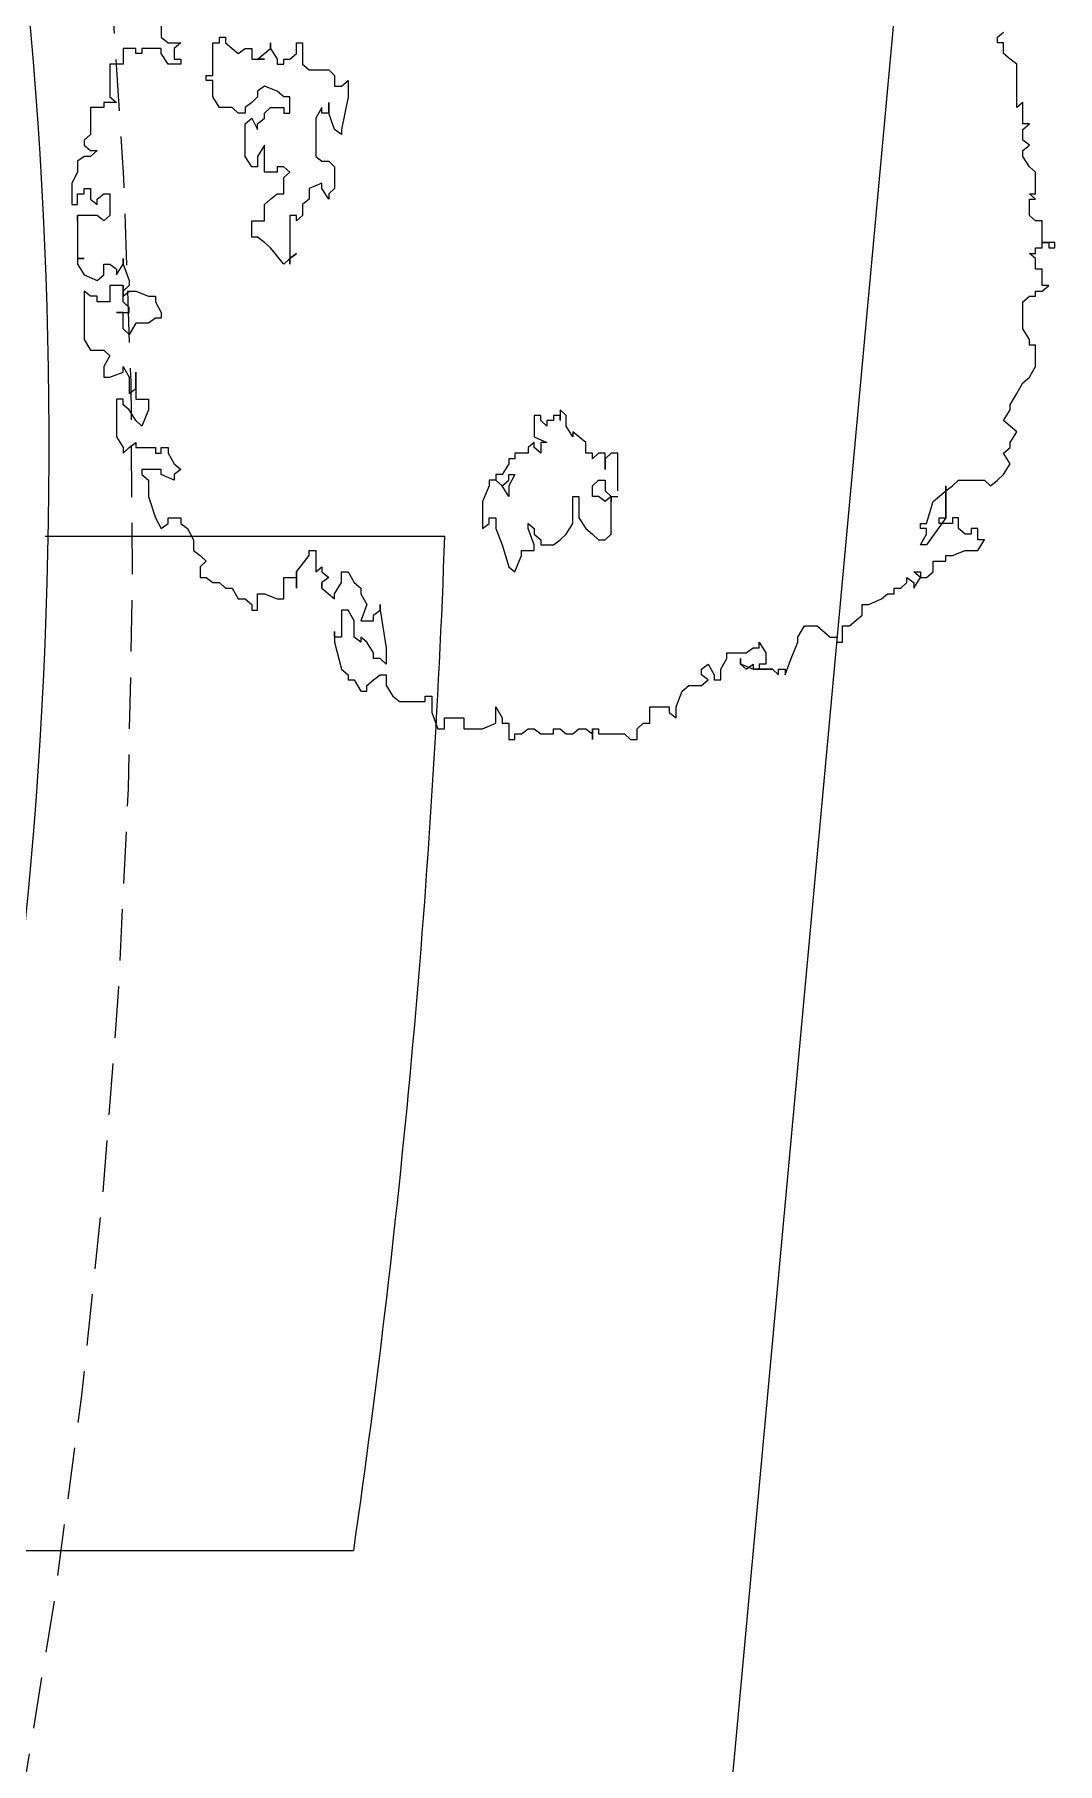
# Model space of a CAD drawing. Extents: x -30 to 1202, y 231 to 898.
# Drawn here: x 173.23 to 178.27, y 401.62 to 410.15 of the extents above; entities that cross this region are included whole.
import ezdxf

# ---------------------------------------------------------------- set-up
doc = ezdxf.new("R2010")
doc.units = 0
doc.header["$LTSCALE"] = 0.04
doc.linetypes.add('DASHED2', pattern=[9.525, 6.35, -3.175])
doc.layers.get('0').update_dxf_attribs({"linetype": 'CONTINUOUS'})
for name, color, linetype in [('0.1', 1, 'CONTINUOUS'), ('0.2', 2, 'CONTINUOUS'), ('0.5', 5, 'CONTINUOUS'), ('CONTORXXNP----00', 255, 'CONTINUOUS'), ('PISO', 1, 'CONTINUOUS'), ('PISOS', 1, 'CONTINUOUS'), ('PROYECCIÓN', 2, 'DASHED2')]:
    doc.layers.add(name, color=color, linetype=linetype)
doc.styles.get("Standard").update_dxf_attribs({"font": 'romans.shx'})

# ---------------------------------------------------------------- blocks, each defined once
blk = doc.blocks.new('ARB3')
at = {"color": 0}
for p, q in [((0.0136, 0.4913), (0.0078, 0.4913)), ((0.0078, 0.4913), (0.0078, 0.4852)), ((0.0078, 0.4852), (0.0078, 0.4782)), ((0.0078, 0.4782), (0.0078, 0.4852)), ((0.0078, 0.4852), (0.0136, 0.4852)), ((0.0078, 0.4852), (0.0136, 0.4852)), ((0.0136, 0.4852), (0.0136, 0.4913)), ((0.0581, 0.4782), (0.0523, 0.4852)), ((0.0523, 0.4852), (0.0523, 0.4782)), ((-0.1085, 0.4583), (-0.1143, 0.4652)), ((-0.1143, 0.4652), (-0.1143, 0.4583)), ((-0.0924, 0.4652), (-0.0975, 0.4583)), ((-0.0866, 0.4583), (-0.0924, 0.4652)), ((-0.0698, 0.4652), (-0.0807, 0.4583)), ((-0.0646, 0.4713), (-0.0698, 0.4652)), ((-0.042, 0.4713), (-0.0646, 0.4713)), ((-0.0368, 0.4713), (-0.042, 0.4652)), ((-0.042, 0.4652), (-0.042, 0.4713)), ((-0.0368, 0.4652), (-0.0368, 0.4713)), ((-0.02, 0.4652), (-0.0368, 0.4652)), ((-0.0142, 0.4713), (-0.02, 0.4652)), ((0.0078, 0.4782), (-0.0142, 0.4782)), ((-0.0142, 0.4782), (-0.0142, 0.4713)), ((0.0136, 0.4782), (0.0078, 0.4782)), ((0.0136, 0.4713), (0.0136, 0.4782)), ((0.0194, 0.4713), (0.0136, 0.4713)), ((0.0245, 0.4713), (0.0194, 0.4652)), ((0.0194, 0.4652), (0.0194, 0.4713)), ((0.0355, 0.4713), (0.0245, 0.4713)), ((0.0523, 0.4782), (0.0355, 0.4782)), ((0.0355, 0.4782), (0.0355, 0.4713)), ((0.0581, 0.4713), (0.0581, 0.4782)), ((0.0633, 0.4713), (0.0581, 0.4713)), ((0.0633, 0.4652), (0.0633, 0.4713)), ((0.0691, 0.4583), (0.0633, 0.4652)), ((0.1079, 0.4652), (0.0969, 0.4583)), ((0.1137, 0.4652), (0.1079, 0.4652)), ((0.1356, 0.4713), (0.1137, 0.4713)), ((0.1137, 0.4713), (0.1137, 0.4652)), ((0.1466, 0.4652), (0.1356, 0.4713)), ((0.1524, 0.4583), (0.1466, 0.4652)), ((-0.1809, 0.4452), (-0.1867, 0.4383)), ((-0.1757, 0.4521), (-0.1809, 0.4452)), ((-0.1311, 0.4521), (-0.1757, 0.4521)), ((-0.1143, 0.4583), (-0.1363, 0.4583)), ((-0.1363, 0.4583), (-0.1311, 0.4521)), ((-0.0975, 0.4583), (-0.1085, 0.4583)), ((-0.0807, 0.4583), (-0.0866, 0.4583)), ((0.0969, 0.4583), (0.0691, 0.4583)), ((0.1634, 0.4521), (0.1524, 0.4583)), ((0.175, 0.4452), (0.1634, 0.4521)), ((0.1802, 0.4452), (0.175, 0.4452)), ((0.1912, 0.4383), (0.1802, 0.4452)), ((0.2028, 0.4521), (0.1912, 0.4383)), ((0.2138, 0.4452), (0.2028, 0.4521)), ((0.219, 0.4452), (0.2138, 0.4452)), ((0.2248, 0.4383), (0.219, 0.4452)), ((0.2358, 0.4452), (0.2248, 0.4383)), ((0.2467, 0.4383), (0.2358, 0.4452)), ((-0.2035, 0.4321), (-0.2086, 0.4383)), ((-0.1976, 0.4321), (-0.2035, 0.4321)), ((-0.1867, 0.4383), (-0.1976, 0.4383)), ((-0.1976, 0.4383), (-0.1976, 0.4321)), ((0.2525, 0.4321), (0.2467, 0.4383)), ((0.2584, 0.4252), (0.2525, 0.4321)), ((0.2525, 0.419), (0.2584, 0.4252)), ((0.2525, 0.3921), (0.2525, 0.419)), ((0.3139, 0.4121), (0.3023, 0.4121)), ((0.3023, 0.4121), (0.3023, 0.4052)), ((0.3249, 0.4121), (0.3139, 0.419)), ((0.3139, 0.419), (0.3139, 0.4121)), ((0.3249, 0.399), (0.3249, 0.4121)), ((0.2584, 0.386), (0.2525, 0.3921)), ((0.3023, 0.3921), (0.2913, 0.3921)), ((0.2913, 0.3921), (0.2913, 0.386)), ((0.3023, 0.4052), (0.3081, 0.4052)), ((0.3081, 0.399), (0.3023, 0.3921)), ((0.3081, 0.4052), (0.3081, 0.399)), ((0.3301, 0.386), (0.3249, 0.399)), ((0.2635, 0.3791), (0.2584, 0.386)), ((0.2913, 0.3791), (0.2584, 0.3791)), ((0.2584, 0.3791), (0.2913, 0.3791)), ((0.2745, 0.366), (0.2635, 0.3791)), ((0.2913, 0.386), (0.2971, 0.386)), ((0.2913, 0.3721), (0.2913, 0.3791)), ((0.2913, 0.3791), (0.3191, 0.3591)), ((0.2971, 0.386), (0.2971, 0.3721)), ((0.3301, 0.3791), (0.3301, 0.386)), ((0.3359, 0.3791), (0.3301, 0.3791)), ((0.3359, 0.366), (0.3359, 0.3791)), ((0.2971, 0.3591), (0.2745, 0.366)), ((0.2971, 0.3721), (0.2913, 0.3721)), ((0.2971, 0.3529), (0.2971, 0.3591)), ((0.3081, 0.3591), (0.3023, 0.3591)), ((0.3023, 0.3591), (0.3023, 0.3529)), ((0.3191, 0.3529), (0.3081, 0.3591)), ((0.3191, 0.3591), (0.3191, 0.3529)), ((0.3468, 0.366), (0.3359, 0.366)), ((0.3527, 0.3591), (0.3468, 0.366)), ((0.3527, 0.3529), (0.3527, 0.3591)), ((0.3023, 0.3529), (0.2971, 0.3529)), ((0.3527, 0.3529), (0.3468, 0.346)), ((0.3468, 0.346), (0.3468, 0.3529)), ((0.3468, 0.3529), (0.3527, 0.3529)), ((0.3636, 0.346), (0.3527, 0.3529)), ((0.3527, 0.3391), (0.3578, 0.346)), ((0.3578, 0.3391), (0.3527, 0.3391)), ((0.3578, 0.346), (0.3636, 0.346)), ((0.3636, 0.3329), (0.3578, 0.3391)), ((0.3636, 0.326), (0.3636, 0.3329)), ((0.3695, 0.326), (0.3636, 0.326)), ((0.3695, 0.3191), (0.3695, 0.326)), ((0.3746, 0.3129), (0.3695, 0.3191)), ((0.3804, 0.2998), (0.3746, 0.3129)), ((0.3804, 0.2929), (0.3804, 0.2998)), ((0.3914, 0.2929), (0.3804, 0.2929)), ((0.4024, 0.2799), (0.3914, 0.2929)), ((0.4024, 0.2729), (0.4024, 0.2799)), ((0.4192, 0.2729), (0.4024, 0.2729)), ((0.4192, 0.2668), (0.4192, 0.2729)), ((0.4024, 0.2468), (0.414, 0.2599)), ((0.414, 0.2599), (0.414, 0.2668)), ((0.414, 0.2668), (0.4192, 0.2668)), ((0.4024, 0.2337), (0.4024, 0.2468)), ((0.414, 0.2268), (0.4024, 0.2337)), ((0.4192, 0.2268), (0.414, 0.2268)), ((0.436, 0.2199), (0.4192, 0.2268)), ((0.4528, 0.2137), (0.436, 0.2199)), ((0.447, 0.2068), (0.447, 0.2137)), ((0.447, 0.2137), (0.4528, 0.2137)), ((0.447, 0.2007), (0.4528, 0.2068)), ((0.4528, 0.2068), (0.447, 0.2068)), ((0.447, 0.1807), (0.447, 0.2007)), ((0.4192, 0.1868), (0.4302, 0.1937)), ((0.425, 0.1868), (0.4192, 0.1868)), ((0.425, 0.1807), (0.425, 0.1868)), ((0.4302, 0.1737), (0.425, 0.1807)), ((0.4302, 0.1937), (0.4418, 0.1937)), ((0.4418, 0.1937), (0.4418, 0.1868)), ((0.4418, 0.1868), (0.447, 0.1868)), ((0.447, 0.1807), (0.4418, 0.1676)), ((0.447, 0.1737), (0.4418, 0.1807)), ((0.4418, 0.1807), (0.447, 0.1807)), ((0.447, 0.1868), (0.447, 0.1807)), ((0.4302, 0.1537), (0.4302, 0.1737)), ((0.4418, 0.1676), (0.436, 0.1676)), ((0.436, 0.1676), (0.4418, 0.1676)), ((0.4418, 0.1676), (0.447, 0.1737)), ((0.436, 0.1537), (0.4302, 0.1537)), ((0.447, 0.1476), (0.436, 0.1537)), ((0.4579, 0.1476), (0.447, 0.1476)), ((0.4579, 0.1407), (0.4579, 0.1476)), ((0.4418, 0.1345), (0.4528, 0.1407)), ((0.447, 0.1276), (0.4418, 0.1345)), ((0.4528, 0.1276), (0.447, 0.1276)), ((0.4528, 0.1407), (0.4579, 0.1407)), ((0.4579, 0.1345), (0.4528, 0.1276)), ((0.4638, 0.1276), (0.4579, 0.1345)), ((0.4638, 0.1145), (0.4638, 0.1276)), ((0.4696, 0.1076), (0.4638, 0.1145)), ((0.4857, 0.1015), (0.4696, 0.1076)), ((0.4973, 0.1015), (0.4857, 0.1015)), ((0.4857, 0.0745), (0.4857, 0.0945)), ((0.4857, 0.0945), (0.4915, 0.0945)), ((0.4915, 0.0945), (0.4973, 0.1015)), ((0.5025, 0.0745), (0.4857, 0.0745)), ((0.5025, 0.0676), (0.5025, 0.0745)), ((0.5083, 0.0615), (0.5025, 0.0676)), ((0.5193, 0.0615), (0.5083, 0.0615)), ((0.5135, 0.0484), (0.5193, 0.0546)), ((0.5193, 0.0546), (0.5193, 0.0615)), ((0.2635, 0.0415), (0.2248, 0.0415)), ((0.2248, 0.0415), (0.2248, 0.0346)), ((0.2693, 0.0346), (0.2693, 0.0415)), ((0.5135, 0.0215), (0.5135, 0.0484)), ((0.2248, 0.0346), (0.2306, 0.0284)), ((0.2416, 0.0284), (0.2248, 0.0284)), ((0.2248, 0.0284), (0.2248, 0.0215)), ((0.2248, 0.0215), (0.2306, 0.0153)), ((0.2306, 0.0284), (0.2416, 0.0284)), ((0.2525, 0.0215), (0.2525, 0.0284)), ((0.2525, 0.0284), (0.2635, 0.0284)), ((0.2584, 0.0153), (0.2525, 0.0215)), ((0.2635, 0.0284), (0.2693, 0.0346)), ((0.3081, 0.0346), (0.2693, 0.0346)), ((0.2693, 0.0346), (0.2745, 0.0284)), ((0.2693, 0.0346), (0.2745, 0.0346)), ((0.2745, 0.0346), (0.2693, 0.0346)), ((0.2745, 0.0284), (0.2693, 0.0215)), ((0.2693, 0.0215), (0.2693, 0.0153)), ((0.3139, 0.0284), (0.3081, 0.0346)), ((0.3081, 0.0153), (0.3139, 0.0215)), ((0.3139, 0.0215), (0.3139, 0.0284)), ((0.5083, 0.0153), (0.5083, 0.0215)), ((0.5083, 0.0215), (0.5135, 0.0215)), ((0.2138, 0.0084), (0.2028, -0.0047)), ((0.2248, 0.0084), (0.2138, 0.0084)), ((0.2306, 0.0153), (0.2248, 0.0153)), ((0.2248, 0.0153), (0.2248, 0.0084)), ((0.2693, 0.0153), (0.2584, 0.0153)), ((0.2693, -0.0047), (0.2693, 0.0015)), ((0.2693, 0.0015), (0.2913, 0.0015)), ((0.2913, 0.0015), (0.3023, 0.0084)), ((0.3023, 0.0084), (0.3081, 0.0153)), ((0.5083, 0.0084), (0.5135, 0.0153)), ((0.5193, 0.0153), (0.5083, 0.0153)), ((0.5083, 0.0015), (0.5083, 0.0084)), ((0.5135, -0.0047), (0.5083, 0.0015)), ((0.5135, 0.0153), (0.5193, 0.0153)), ((0.186, -0.0116), (0.1802, -0.0177)), ((0.1802, -0.0177), (0.1912, -0.0177)), ((0.197, -0.0116), (0.186, -0.0116)), ((0.1912, -0.0177), (0.186, -0.0177)), ((0.186, -0.0177), (0.186, -0.0247)), ((0.208, -0.0047), (0.197, -0.0116)), ((0.2028, -0.0047), (0.208, -0.0047)), ((0.2971, -0.0047), (0.2693, -0.0047)), ((0.3081, -0.0116), (0.2971, -0.0047)), ((0.3139, -0.0177), (0.3081, -0.0116)), ((0.3191, -0.0247), (0.3139, -0.0177)), ((0.5083, -0.0177), (0.5135, -0.0116)), ((0.5083, -0.0247), (0.5083, -0.0177)), ((0.5135, -0.0116), (0.5135, -0.0047)), ((0.186, -0.0247), (0.1912, -0.0247)), ((0.1912, -0.0247), (0.1912, -0.0316)), ((0.1912, -0.0316), (0.197, -0.0316)), ((0.197, -0.0316), (0.1912, -0.0377)), ((0.208, -0.0446), (0.2138, -0.0316)), ((0.2138, -0.0316), (0.2138, -0.0377)), ((0.3191, -0.0377), (0.3191, -0.0247)), ((0.5135, -0.0247), (0.5083, -0.0247)), ((0.5135, -0.0377), (0.5135, -0.0247)), ((0.1912, -0.0377), (0.186, -0.0377)), ((0.186, -0.0377), (0.186, -0.0446)), ((0.186, -0.0446), (0.208, -0.0446)), ((0.2138, -0.0377), (0.2248, -0.0377)), ((0.219, -0.0446), (0.2138, -0.0446)), ((0.2138, -0.0446), (0.219, -0.0508)), ((0.2248, -0.0377), (0.219, -0.0446)), ((0.219, -0.0508), (0.2248, -0.0508)), ((0.2248, -0.0508), (0.2248, -0.0646)), ((0.2971, -0.0508), (0.3023, -0.0446)), ((0.3023, -0.0508), (0.2971, -0.0508)), ((0.3191, -0.0446), (0.3023, -0.0508)), ((0.3023, -0.0446), (0.3081, -0.0446)), ((0.3081, -0.0446), (0.3139, -0.0377)), ((0.3139, -0.0377), (0.3191, -0.0377)), ((0.3249, -0.0446), (0.3191, -0.0446)), ((0.3249, -0.0577), (0.3249, -0.0446)), ((0.5083, -0.0446), (0.5135, -0.0377)), ((0.5083, -0.0508), (0.5083, -0.0446)), ((0.5135, -0.0577), (0.5083, -0.0508)), ((0.2248, -0.0646), (0.2306, -0.0646)), ((0.2306, -0.0646), (0.2306, -0.0708)), ((0.2306, -0.0708), (0.2358, -0.0708)), ((0.2358, -0.0708), (0.2467, -0.0777)), ((0.2467, -0.0708), (0.2467, -0.0646)), ((0.2467, -0.0646), (0.2584, -0.0708)), ((0.2525, -0.0708), (0.2467, -0.0708)), ((0.2584, -0.0777), (0.2525, -0.0708)), ((0.2584, -0.0708), (0.2693, -0.0708)), ((0.2693, -0.0708), (0.2584, -0.0777)), ((0.3191, -0.0777), (0.3417, -0.0708)), ((0.3301, -0.0577), (0.3249, -0.0577)), ((0.3468, -0.0646), (0.3301, -0.0577)), ((0.3417, -0.0708), (0.3468, -0.0646)), ((0.5025, -0.0777), (0.5025, -0.0708)), ((0.5025, -0.0708), (0.5193, -0.0708)), ((0.5135, -0.0646), (0.5135, -0.0577)), ((0.5193, -0.0646), (0.5135, -0.0646)), ((0.5193, -0.0708), (0.5193, -0.0646)), ((0.2467, -0.0777), (0.2467, -0.0839)), ((0.2467, -0.0839), (0.2525, -0.0839)), ((0.2525, -0.0839), (0.2584, -0.0777)), ((0.2584, -0.0777), (0.2525, -0.0839)), ((0.2525, -0.0839), (0.2525, -0.0908)), ((0.2913, -0.0908), (0.2913, -0.0839)), ((0.2913, -0.0839), (0.3023, -0.0839)), ((0.3023, -0.0839), (0.3191, -0.0777)), ((0.4857, -0.0839), (0.4973, -0.0777)), ((0.5025, -0.0839), (0.4857, -0.0839)), ((0.4973, -0.0777), (0.5025, -0.0777)), ((0.5083, -0.0977), (0.5025, -0.0839)), ((0.2525, -0.0908), (0.2584, -0.0908)), ((0.2584, -0.0908), (0.2745, -0.0977)), ((0.2745, -0.0977), (0.3023, -0.0977)), ((0.2971, -0.0908), (0.2913, -0.0908)), ((0.3023, -0.0977), (0.2971, -0.0908)), ((0.5083, -0.1169), (0.5083, -0.0977)), ((0.4973, -0.1369), (0.4973, -0.1169)), ((0.4973, -0.1169), (0.5083, -0.1169)), ((0.5083, -0.1369), (0.4973, -0.1369)), ((0.5083, -0.1438), (0.5083, -0.1369)), ((0.4747, -0.1569), (0.4747, -0.15)), ((0.4747, -0.15), (0.4915, -0.15)), ((0.4805, -0.1569), (0.4747, -0.1569)), ((0.4805, -0.1831), (0.4805, -0.1569)), ((0.4915, -0.15), (0.5083, -0.1438)), ((0.4638, -0.1969), (0.4747, -0.19)), ((0.4747, -0.19), (0.4805, -0.1831)), ((0.3862, -0.2031), (0.3804, -0.2031)), ((0.3804, -0.2031), (0.3862, -0.2031)), ((0.3862, -0.2031), (0.425, -0.1969)), ((0.3914, -0.21), (0.3862, -0.2031)), ((0.3972, -0.21), (0.3914, -0.21)), ((0.3972, -0.223), (0.3972, -0.21)), ((0.4302, -0.21), (0.4192, -0.2169)), ((0.425, -0.1969), (0.4418, -0.1969)), ((0.436, -0.21), (0.4302, -0.21)), ((0.4418, -0.1969), (0.436, -0.2031)), ((0.436, -0.2031), (0.436, -0.21)), ((0.4528, -0.2031), (0.4528, -0.1969)), ((0.4528, -0.1969), (0.4638, -0.1969)), ((0.4579, -0.21), (0.4528, -0.2031)), ((0.4638, -0.2169), (0.4579, -0.21)), ((0.3468, -0.2361), (0.3578, -0.23)), ((0.3578, -0.23), (0.3636, -0.223)), ((0.3636, -0.223), (0.3695, -0.223)), ((0.3695, -0.223), (0.3804, -0.2169)), ((0.3804, -0.2169), (0.3972, -0.223)), ((0.3972, -0.23), (0.3862, -0.2361)), ((0.414, -0.23), (0.3972, -0.23)), ((0.4192, -0.2169), (0.414, -0.223)), ((0.414, -0.223), (0.4192, -0.223)), ((0.4192, -0.223), (0.414, -0.23)), ((0.4579, -0.23), (0.4696, -0.223)), ((0.4579, -0.2361), (0.4579, -0.23)), ((0.4696, -0.2169), (0.4638, -0.2169)), ((0.4696, -0.223), (0.4696, -0.2169)), ((-0.1531, -0.243), (-0.1589, -0.2361)), ((-0.1589, -0.2361), (-0.1421, -0.2361)), ((-0.1531, -0.25), (-0.1531, -0.243)), ((-0.1421, -0.2361), (-0.1085, -0.243)), ((-0.1085, -0.243), (-0.1033, -0.243)), ((-0.1033, -0.243), (-0.1085, -0.25)), ((0.3468, -0.243), (0.3468, -0.2361)), ((0.3578, -0.243), (0.3468, -0.243)), ((0.3695, -0.25), (0.3578, -0.243)), ((0.3862, -0.2361), (0.3862, -0.243)), ((0.3862, -0.243), (0.414, -0.243)), ((0.414, -0.243), (0.414, -0.25)), ((0.4192, -0.25), (0.447, -0.243)), ((0.447, -0.243), (0.4528, -0.2361)), ((0.4528, -0.2361), (0.4579, -0.2361)), ((-0.1699, -0.2561), (-0.1641, -0.25)), ((-0.1699, -0.2761), (-0.1699, -0.2561)), ((-0.1641, -0.25), (-0.1531, -0.25)), ((-0.1253, -0.2561), (-0.1363, -0.2561)), ((-0.1363, -0.2561), (-0.1253, -0.2561)), ((-0.1253, -0.263), (-0.1311, -0.263)), ((-0.1311, -0.263), (-0.1201, -0.2692)), ((-0.1085, -0.25), (-0.1253, -0.2561)), ((-0.1253, -0.2561), (-0.1253, -0.263)), ((-0.0807, -0.2692), (-0.0756, -0.263)), ((-0.0756, -0.2561), (-0.0698, -0.25)), ((-0.0756, -0.263), (-0.0756, -0.2561)), ((-0.0698, -0.25), (-0.0478, -0.25)), ((-0.0478, -0.263), (-0.053, -0.263)), ((-0.053, -0.263), (-0.0478, -0.2761)), ((-0.0478, -0.25), (-0.042, -0.2561)), ((-0.0368, -0.2561), (-0.0478, -0.263)), ((-0.042, -0.2561), (-0.0368, -0.2561)), ((0.3468, -0.2692), (0.3417, -0.263)), ((0.3417, -0.263), (0.3468, -0.263)), ((0.3468, -0.263), (0.3527, -0.2561)), ((0.3527, -0.2561), (0.3578, -0.263)), ((0.3578, -0.263), (0.3636, -0.263)), ((0.3636, -0.263), (0.3578, -0.263)), ((0.3578, -0.263), (0.3636, -0.263)), ((0.3636, -0.263), (0.3746, -0.25)), ((0.3746, -0.25), (0.3695, -0.25)), ((0.414, -0.25), (0.4082, -0.25)), ((0.4082, -0.25), (0.4192, -0.25)), ((-0.1976, -0.2892), (-0.1976, -0.283)), ((-0.1976, -0.283), (-0.1757, -0.283)), ((-0.1757, -0.283), (-0.1699, -0.2761)), ((-0.1201, -0.2692), (-0.0807, -0.2692)), ((-0.0478, -0.2761), (-0.0368, -0.2761)), ((-0.0368, -0.2761), (-0.031, -0.283)), ((-0.031, -0.283), (-0.02, -0.283)), ((-0.02, -0.283), (-0.0142, -0.2892)), ((0.3249, -0.2761), (0.3249, -0.2692)), ((0.3249, -0.2692), (0.3468, -0.2692)), ((0.3301, -0.2761), (0.3249, -0.2761)), ((0.3468, -0.2892), (0.3301, -0.2761)), ((-0.1867, -0.2892), (-0.1976, -0.2892)), ((-0.1809, -0.2961), (-0.1867, -0.2892)), ((-0.1809, -0.3022), (-0.1809, -0.2961)), ((-0.1757, -0.3022), (-0.1809, -0.3022)), ((-0.1757, -0.3092), (-0.1757, -0.3022)), ((-0.1421, -0.3022), (-0.1479, -0.3092)), ((-0.1253, -0.2961), (-0.1421, -0.2961)), ((-0.1421, -0.2961), (-0.1421, -0.3022)), ((-0.1311, -0.3161), (-0.1311, -0.3022)), ((-0.1311, -0.3022), (-0.1253, -0.3022)), ((-0.1253, -0.3022), (-0.1253, -0.2961)), ((-0.0646, -0.2961), (-0.0698, -0.3022)), ((-0.0698, -0.3022), (-0.0698, -0.3092)), ((-0.0588, -0.3022), (-0.0646, -0.2961)), ((-0.042, -0.3022), (-0.0588, -0.3022)), ((-0.042, -0.3092), (-0.042, -0.3022)), ((-0.0142, -0.2892), (-0.02, -0.2892)), ((-0.02, -0.2892), (-0.02, -0.2961)), ((-0.02, -0.2961), (0.0304, -0.2961)), ((0.0304, -0.3022), (0.0136, -0.3161)), ((0.0245, -0.2961), (0.0194, -0.2892)), ((0.0194, -0.2892), (0.0245, -0.2961)), ((0.0304, -0.2961), (0.0245, -0.2961)), ((0.0245, -0.2961), (0.0304, -0.3022)), ((0.3636, -0.2892), (0.3468, -0.2892)), ((0.3527, -0.3022), (0.3527, -0.2892)), ((0.3527, -0.2892), (0.3636, -0.2892)), ((0.3746, -0.3022), (0.3527, -0.3022)), ((0.3746, -0.3092), (0.3746, -0.3022)), ((-0.1918, -0.3161), (-0.1976, -0.3161)), ((-0.1976, -0.3161), (-0.1918, -0.3161)), ((-0.1918, -0.3161), (-0.1809, -0.3092)), ((-0.1809, -0.3292), (-0.1918, -0.3161)), ((-0.1809, -0.3092), (-0.1757, -0.3092)), ((-0.1479, -0.3092), (-0.1531, -0.3222)), ((-0.1253, -0.3222), (-0.1311, -0.3161)), ((-0.0698, -0.3092), (-0.0646, -0.3092)), ((-0.0646, -0.3092), (-0.0646, -0.3222)), ((-0.0368, -0.3161), (-0.042, -0.3092)), ((-0.031, -0.3222), (-0.0368, -0.3161)), ((0.0136, -0.3161), (0.0078, -0.3222)), ((0.3695, -0.3222), (0.3746, -0.3092)), ((-0.1918, -0.3422), (-0.1918, -0.3353)), ((-0.1918, -0.3353), (-0.1809, -0.3353)), ((-0.1809, -0.3353), (-0.1809, -0.3222)), ((-0.1809, -0.3222), (-0.1809, -0.3292)), ((-0.1809, -0.3292), (-0.1809, -0.3222)), ((-0.1809, -0.3222), (-0.1809, -0.3292)), ((-0.1531, -0.3222), (-0.1479, -0.3292)), ((-0.1479, -0.3292), (-0.1421, -0.3292)), ((-0.1421, -0.3292), (-0.1363, -0.3353)), ((-0.1363, -0.3353), (-0.1311, -0.3422)), ((-0.1201, -0.3222), (-0.1253, -0.3222)), ((-0.1143, -0.3292), (-0.1201, -0.3222)), ((-0.1201, -0.3353), (-0.1085, -0.3292)), ((-0.1143, -0.3422), (-0.1201, -0.3353)), ((-0.1085, -0.3292), (-0.1143, -0.3292)), ((-0.0646, -0.3222), (-0.0924, -0.3222)), ((-0.0924, -0.3222), (-0.0807, -0.3292)), ((-0.0807, -0.3292), (-0.0698, -0.3292)), ((-0.0698, -0.3353), (-0.0807, -0.3422)), ((-0.0698, -0.3292), (-0.0698, -0.3353)), ((-0.0142, -0.3222), (-0.031, -0.3222)), ((-0.0142, -0.3353), (-0.0142, -0.3222)), ((0.0026, -0.3353), (-0.0142, -0.3353)), ((0.0078, -0.3222), (0.0026, -0.3292)), ((0.0026, -0.3292), (0.0026, -0.3353)), ((0.3695, -0.3292), (0.3695, -0.3222)), ((0.3862, -0.3292), (0.3695, -0.3292)), ((0.3746, -0.3422), (0.3804, -0.3353)), ((0.3804, -0.3353), (0.3862, -0.3353)), ((0.3862, -0.3353), (0.3862, -0.3292)), ((-0.1976, -0.3622), (-0.1867, -0.3492)), ((-0.1867, -0.3492), (-0.1918, -0.3422)), ((-0.1311, -0.3422), (-0.1253, -0.3422)), ((-0.1253, -0.3492), (-0.1311, -0.3553)), ((-0.1311, -0.3553), (-0.1311, -0.3684)), ((-0.1253, -0.3422), (-0.1253, -0.3492)), ((-0.0807, -0.3422), (-0.1143, -0.3422)), ((0.3636, -0.3553), (0.3746, -0.3492)), ((0.3636, -0.3622), (0.3636, -0.3553)), ((0.3746, -0.3492), (0.3746, -0.3422)), ((-0.2035, -0.3684), (-0.2035, -0.3622)), ((-0.2035, -0.3622), (-0.1976, -0.3622)), ((-0.1976, -0.3684), (-0.2035, -0.3684)), ((-0.1976, -0.3753), (-0.1976, -0.3684)), ((-0.1311, -0.3684), (-0.1421, -0.3753)), ((0.3578, -0.3684), (0.3636, -0.3622)), ((0.3578, -0.3753), (0.3578, -0.3684)), ((-0.1641, -0.3753), (-0.1976, -0.3753)), ((-0.1641, -0.3822), (-0.1641, -0.3753)), ((-0.1589, -0.3822), (-0.1641, -0.3822)), ((-0.1421, -0.3753), (-0.1589, -0.3753)), ((-0.1589, -0.3753), (-0.1589, -0.3822)), ((0.3249, -0.3953), (0.3301, -0.3884)), ((0.3301, -0.3884), (0.3359, -0.3822)), ((0.3359, -0.3822), (0.3417, -0.3884)), ((0.3417, -0.3884), (0.3527, -0.3884)), ((0.3527, -0.3822), (0.3578, -0.3753)), ((0.3527, -0.3884), (0.3527, -0.3822)), ((-0.1976, -0.4214), (-0.1976, -0.4084)), ((-0.1976, -0.4084), (-0.1918, -0.4153)), ((-0.1809, -0.4153), (-0.1809, -0.4084)), ((-0.1809, -0.4084), (-0.1757, -0.4084)), ((-0.1757, -0.4084), (-0.1757, -0.4214)), ((0.2358, -0.4153), (0.2416, -0.4084)), ((0.2416, -0.4084), (0.2467, -0.4153)), ((0.2913, -0.4214), (0.2913, -0.4084)), ((0.2913, -0.4084), (0.2971, -0.4084)), ((0.2971, -0.4084), (0.3023, -0.4014)), ((0.3023, -0.4014), (0.3139, -0.3953)), ((0.3139, -0.3953), (0.3249, -0.3953)), ((-0.2035, -0.4284), (-0.1976, -0.4214)), ((-0.1918, -0.4153), (-0.1809, -0.4153)), ((-0.1757, -0.4214), (-0.1867, -0.4284)), ((0.219, -0.4284), (0.219, -0.4214)), ((0.219, -0.4214), (0.2248, -0.4214)), ((0.2248, -0.4214), (0.2358, -0.4153)), ((0.2467, -0.4153), (0.2525, -0.4153)), ((0.2525, -0.4153), (0.2467, -0.4284)), ((0.2971, -0.4214), (0.2913, -0.4214)), ((0.3023, -0.4284), (0.2971, -0.4214)), ((-0.2312, -0.4284), (-0.2035, -0.4284)), ((-0.1867, -0.4284), (-0.1918, -0.4284)), ((-0.1918, -0.4284), (-0.1918, -0.4484)), ((0.0581, -0.4545), (0.0633, -0.4414)), ((0.0633, -0.4414), (0.0633, -0.4345)), ((0.0633, -0.4345), (0.0691, -0.4345)), ((0.0691, -0.4345), (0.0801, -0.4284)), ((0.0801, -0.4284), (0.0859, -0.4284)), ((0.0859, -0.4284), (0.0859, -0.4345)), ((0.0859, -0.4345), (0.0911, -0.4414)), ((0.0911, -0.4414), (0.0911, -0.4545)), ((0.1692, -0.4545), (0.1692, -0.4414)), ((0.1692, -0.4414), (0.1802, -0.4414)), ((0.1802, -0.4414), (0.197, -0.4484)), ((0.2248, -0.4284), (0.219, -0.4284)), ((0.219, -0.4545), (0.219, -0.4345)), ((0.219, -0.4345), (0.2248, -0.4345)), ((0.2248, -0.4345), (0.2248, -0.4284)), ((0.2467, -0.4284), (0.2416, -0.4284)), ((0.2416, -0.4284), (0.2416, -0.4484)), ((0.2467, -0.4484), (0.2525, -0.4414)), ((0.2525, -0.4414), (0.2693, -0.4414)), ((0.2693, -0.4414), (0.2913, -0.4345)), ((0.2913, -0.4345), (0.3023, -0.4284)), ((-0.1918, -0.4484), (-0.1867, -0.4484)), ((-0.1867, -0.4545), (-0.1918, -0.4545)), ((-0.1918, -0.4545), (-0.1918, -0.4676)), ((-0.1867, -0.4484), (-0.1867, -0.4545)), ((0.0304, -0.4676), (0.0472, -0.4614)), ((0.0472, -0.4614), (0.0523, -0.4614)), ((0.0523, -0.4614), (0.0581, -0.4676)), ((0.0581, -0.4614), (0.0581, -0.4545)), ((0.0633, -0.4676), (0.0581, -0.4614)), ((0.0749, -0.4614), (0.0691, -0.4676)), ((0.0801, -0.4614), (0.0749, -0.4614)), ((0.0801, -0.4745), (0.0801, -0.4614)), ((0.0911, -0.4545), (0.1027, -0.4614)), ((0.1027, -0.4614), (0.0969, -0.4676)), ((0.1356, -0.4676), (0.1466, -0.4614)), ((0.1582, -0.4545), (0.1415, -0.4545)), ((0.1415, -0.4545), (0.1692, -0.4545)), ((0.1466, -0.4614), (0.1634, -0.4614)), ((0.1634, -0.4614), (0.1582, -0.4545)), ((0.1802, -0.4614), (0.175, -0.4676)), ((0.1912, -0.4545), (0.1802, -0.4614)), ((0.197, -0.4484), (0.1912, -0.4545)), ((0.219, -0.4614), (0.2138, -0.4545)), ((0.2138, -0.4545), (0.219, -0.4545)), ((0.2248, -0.4676), (0.219, -0.4614)), ((0.2416, -0.4484), (0.2467, -0.4484)), ((-0.1918, -0.4676), (-0.1757, -0.4676)), ((-0.1757, -0.4676), (-0.1757, -0.4814)), ((-0.1421, -0.4814), (-0.1363, -0.4745)), ((-0.1363, -0.4745), (-0.1363, -0.4876)), ((0.0304, -0.4676), (0.0245, -0.4676)), ((0.0245, -0.4676), (0.0304, -0.4676)), ((0.0413, -0.4745), (0.0304, -0.4676)), ((0.0304, -0.4814), (0.0355, -0.4745)), ((0.0355, -0.4745), (0.0413, -0.4745)), ((0.0691, -0.4676), (0.0523, -0.4676)), ((0.0523, -0.4676), (0.0523, -0.4814)), ((0.0581, -0.4676), (0.0633, -0.4676)), ((0.0969, -0.4676), (0.0801, -0.4676)), ((0.0801, -0.4676), (0.0801, -0.4745)), ((0.1415, -0.4676), (0.1356, -0.4676)), ((0.1466, -0.4814), (0.1415, -0.4676)), ((0.175, -0.4676), (0.1692, -0.4676)), ((0.1692, -0.4676), (0.1692, -0.4745)), ((0.1692, -0.4745), (0.208, -0.4745)), ((0.208, -0.4745), (0.219, -0.4676)), ((0.219, -0.4676), (0.2248, -0.4676)), ((-0.1757, -0.4814), (-0.1421, -0.4814)), ((-0.1363, -0.4876), (-0.1311, -0.4876)), ((-0.1311, -0.4876), (-0.1311, -0.5014)), ((-0.0866, -0.5014), (-0.0866, -0.4945)), ((-0.0866, -0.4945), (-0.0807, -0.5014)), ((-0.042, -0.4876), (-0.042, -0.4814)), ((-0.042, -0.4814), (-0.02, -0.4814)), ((-0.0368, -0.4945), (-0.042, -0.4876)), ((-0.0368, -0.5014), (-0.031, -0.4945)), ((-0.031, -0.4945), (-0.0368, -0.4945)), ((-0.02, -0.4814), (-0.0142, -0.4876)), ((-0.0142, -0.4876), (-0.02, -0.4945)), ((-0.02, -0.4945), (-0.02, -0.5145)), ((0.0304, -0.4876), (0.0304, -0.4814)), ((0.0413, -0.4876), (0.0304, -0.4876)), ((0.0472, -0.4945), (0.0413, -0.4876)), ((0.0413, -0.5076), (0.0472, -0.4945)), ((0.0523, -0.4814), (0.0691, -0.4814)), ((0.0691, -0.4945), (0.0633, -0.4945)), ((0.0633, -0.4945), (0.0633, -0.5014)), ((0.0691, -0.4814), (0.0691, -0.4945)), ((0.1188, -0.4876), (0.1247, -0.4814)), ((0.1188, -0.5014), (0.1188, -0.4876)), ((0.1247, -0.4814), (0.1356, -0.4876)), ((0.1356, -0.4876), (0.1466, -0.4876)), ((0.1466, -0.4876), (0.1466, -0.4814)), ((-0.1311, -0.5014), (-0.1033, -0.5014)), ((-0.1033, -0.5014), (-0.0975, -0.5076)), ((-0.0975, -0.5076), (-0.0924, -0.5076)), ((-0.0924, -0.5076), (-0.0866, -0.5014)), ((-0.0807, -0.5014), (-0.0807, -0.5076)), ((-0.0807, -0.5076), (-0.0756, -0.5145)), ((-0.0756, -0.5145), (-0.0646, -0.5145)), ((-0.0646, -0.5145), (-0.053, -0.5206)), ((-0.0478, -0.5076), (-0.0478, -0.5014)), ((-0.0478, -0.5014), (-0.0368, -0.5014)), ((-0.042, -0.5076), (-0.0478, -0.5076)), ((-0.042, -0.5145), (-0.042, -0.5076)), ((-0.031, -0.5145), (-0.042, -0.5145)), ((-0.031, -0.5206), (-0.031, -0.5145)), ((-0.02, -0.5145), (-0.0142, -0.5145)), ((-0.0142, -0.5145), (-0.02, -0.5145)), ((-0.02, -0.5145), (0.0245, -0.5145)), ((0.0245, -0.5145), (0.0245, -0.5076)), ((0.0245, -0.5076), (0.0245, -0.5145)), ((0.0245, -0.5145), (0.0304, -0.5145)), ((0.0304, -0.5145), (0.0413, -0.5076)), ((0.0633, -0.5014), (0.0581, -0.5076)), ((0.0581, -0.5076), (0.1079, -0.5076)), ((0.1079, -0.5076), (0.1188, -0.5014)), ((-0.053, -0.5206), (-0.031, -0.5206))]:
    blk.add_line(p, q, dxfattribs=at)
at = {"layer": 'CONTORXXNP----00'}
for p, q in [((0.0523, 0.4852), (0.0523, 0.4782)), ((0.0581, 0.4782), (0.0523, 0.4852)), ((-0.1143, 0.4652), (-0.1143, 0.4583)), ((-0.1085, 0.4583), (-0.1143, 0.4652)), ((-0.0924, 0.4652), (-0.0975, 0.4583)), ((-0.0866, 0.4583), (-0.0924, 0.4652)), ((-0.0698, 0.4652), (-0.0807, 0.4583)), ((-0.0646, 0.4713), (-0.0698, 0.4652)), ((-0.042, 0.4713), (-0.0646, 0.4713)), ((-0.042, 0.4652), (-0.042, 0.4713)), ((-0.0368, 0.4713), (-0.042, 0.4652)), ((-0.0368, 0.4652), (-0.0368, 0.4713)), ((-0.02, 0.4652), (-0.0368, 0.4652)), ((-0.0142, 0.4713), (-0.02, 0.4652)), ((-0.0142, 0.4782), (-0.0142, 0.4713)), ((0.0078, 0.4782), (-0.0142, 0.4782)), ((0.0136, 0.4782), (0.0078, 0.4782)), ((0.0136, 0.4713), (0.0136, 0.4782)), ((0.0194, 0.4713), (0.0136, 0.4713)), ((0.0194, 0.4652), (0.0194, 0.4713)), ((0.0245, 0.4713), (0.0194, 0.4652)), ((0.0355, 0.4713), (0.0245, 0.4713)), ((0.0355, 0.4782), (0.0355, 0.4713)), ((0.0523, 0.4782), (0.0355, 0.4782)), ((0.0581, 0.4713), (0.0581, 0.4782)), ((0.0633, 0.4713), (0.0581, 0.4713)), ((0.0633, 0.4652), (0.0633, 0.4713)), ((0.0691, 0.4583), (0.0633, 0.4652)), ((0.1079, 0.4652), (0.0969, 0.4583)), ((0.1137, 0.4652), (0.1079, 0.4652)), ((0.1137, 0.4713), (0.1137, 0.4652)), ((0.1356, 0.4713), (0.1137, 0.4713)), ((0.1466, 0.4652), (0.1356, 0.4713)), ((0.1524, 0.4583), (0.1466, 0.4652)), ((-0.1809, 0.4452), (-0.1867, 0.4383)), ((-0.1757, 0.4521), (-0.1809, 0.4452)), ((-0.1311, 0.4521), (-0.1757, 0.4521)), ((-0.1363, 0.4583), (-0.1311, 0.4521)), ((-0.1143, 0.4583), (-0.1363, 0.4583)), ((-0.0975, 0.4583), (-0.1085, 0.4583)), ((-0.0807, 0.4583), (-0.0866, 0.4583)), ((0.0969, 0.4583), (0.0691, 0.4583)), ((0.1634, 0.4521), (0.1524, 0.4583)), ((0.175, 0.4452), (0.1634, 0.4521)), ((0.1802, 0.4452), (0.175, 0.4452)), ((0.1912, 0.4383), (0.1802, 0.4452)), ((0.2028, 0.4521), (0.1912, 0.4383)), ((0.2138, 0.4452), (0.2028, 0.4521)), ((0.219, 0.4452), (0.2138, 0.4452)), ((0.2248, 0.4383), (0.219, 0.4452)), ((0.2358, 0.4452), (0.2248, 0.4383)), ((0.2467, 0.4383), (0.2358, 0.4452)), ((-0.2035, 0.4321), (-0.2086, 0.4383)), ((-0.1976, 0.4321), (-0.2035, 0.4321)), ((-0.1976, 0.4383), (-0.1976, 0.4321)), ((-0.1867, 0.4383), (-0.1976, 0.4383)), ((0.2525, 0.4321), (0.2467, 0.4383)), ((0.2584, 0.4252), (0.2525, 0.4321)), ((0.2525, 0.419), (0.2584, 0.4252)), ((0.2525, 0.3921), (0.2525, 0.419)), ((0.3023, 0.4121), (0.3023, 0.4052)), ((0.3139, 0.4121), (0.3023, 0.4121)), ((0.3139, 0.419), (0.3139, 0.4121)), ((0.3249, 0.4121), (0.3139, 0.419)), ((0.3249, 0.399), (0.3249, 0.4121)), ((0.2584, 0.386), (0.2525, 0.3921)), ((0.2913, 0.3921), (0.2913, 0.386)), ((0.3023, 0.3921), (0.2913, 0.3921)), ((0.3023, 0.4052), (0.3081, 0.4052)), ((0.3081, 0.399), (0.3023, 0.3921)), ((0.3081, 0.4052), (0.3081, 0.399)), ((0.3301, 0.386), (0.3249, 0.399)), ((0.2635, 0.3791), (0.2584, 0.386)), ((0.2745, 0.366), (0.2635, 0.3791)), ((0.2913, 0.386), (0.2971, 0.386)), ((0.2971, 0.386), (0.2971, 0.3749)), ((0.2971, 0.3749), (0.3191, 0.3591)), ((0.3301, 0.3791), (0.3301, 0.386)), ((0.3359, 0.3791), (0.3301, 0.3791)), ((0.3359, 0.366), (0.3359, 0.3791)), ((0.2971, 0.3591), (0.2745, 0.366)), ((0.2971, 0.3529), (0.2971, 0.3591)), ((0.3023, 0.3591), (0.3023, 0.3529)), ((0.3081, 0.3591), (0.3023, 0.3591)), ((0.3191, 0.3529), (0.3081, 0.3591)), ((0.3191, 0.3591), (0.3191, 0.3529)), ((0.3468, 0.366), (0.3359, 0.366)), ((0.3527, 0.3591), (0.3468, 0.366)), ((0.3527, 0.3529), (0.3527, 0.3591)), ((0.3023, 0.3529), (0.2971, 0.3529)), ((0.3636, 0.346), (0.3527, 0.3529)), ((0.3527, 0.3391), (0.3578, 0.346)), ((0.3578, 0.3391), (0.3527, 0.3391)), ((0.3578, 0.346), (0.3636, 0.346)), ((0.3636, 0.3329), (0.3578, 0.3391)), ((0.3636, 0.326), (0.3636, 0.3329)), ((0.3695, 0.326), (0.3636, 0.326)), ((0.3695, 0.3191), (0.3695, 0.326)), ((0.3746, 0.3129), (0.3695, 0.3191)), ((0.3804, 0.2998), (0.3746, 0.3129)), ((0.3804, 0.2929), (0.3804, 0.2998)), ((0.3914, 0.2929), (0.3804, 0.2929)), ((0.4024, 0.2799), (0.3914, 0.2929)), ((0.4024, 0.2729), (0.4024, 0.2799)), ((0.4192, 0.2729), (0.4024, 0.2729)), ((0.4192, 0.2668), (0.4192, 0.2729)), ((0.4024, 0.2468), (0.414, 0.2599)), ((0.414, 0.2668), (0.4192, 0.2668)), ((0.414, 0.2599), (0.414, 0.2668)), ((0.4024, 0.2337), (0.4024, 0.2468)), ((0.414, 0.2268), (0.4024, 0.2337)), ((0.4192, 0.2268), (0.414, 0.2268)), ((0.436, 0.2199), (0.4192, 0.2268)), ((0.4528, 0.2137), (0.436, 0.2199)), ((0.447, 0.2137), (0.4528, 0.2137)), ((0.447, 0.2068), (0.447, 0.2137)), ((0.4528, 0.2068), (0.447, 0.2068)), ((0.447, 0.2007), (0.4528, 0.2068)), ((0.447, 0.2007), (0.447, 0.1868)), ((0.4192, 0.1868), (0.4302, 0.1937)), ((0.425, 0.1868), (0.4192, 0.1868)), ((0.425, 0.1807), (0.425, 0.1868)), ((0.4302, 0.1737), (0.425, 0.1807)), ((0.4302, 0.1937), (0.4418, 0.1937)), ((0.4418, 0.1937), (0.4418, 0.1868)), ((0.4418, 0.1868), (0.447, 0.1868)), ((0.4302, 0.1537), (0.4302, 0.1737)), ((0.436, 0.1537), (0.4302, 0.1537)), ((0.447, 0.1476), (0.436, 0.1537)), ((0.4579, 0.1476), (0.447, 0.1476)), ((0.4579, 0.1407), (0.4579, 0.1476)), ((0.4418, 0.1345), (0.4528, 0.1407)), ((0.447, 0.1276), (0.4418, 0.1345)), ((0.4528, 0.1276), (0.447, 0.1276)), ((0.4528, 0.1407), (0.4579, 0.1407)), ((0.4579, 0.1345), (0.4528, 0.1276)), ((0.4638, 0.1276), (0.4579, 0.1345)), ((0.4638, 0.1145), (0.4638, 0.1276)), ((0.4696, 0.1076), (0.4638, 0.1145)), ((0.4857, 0.1015), (0.4696, 0.1076)), ((0.4973, 0.1015), (0.4857, 0.1015)), ((0.4857, 0.0945), (0.4915, 0.0945)), ((0.4857, 0.0745), (0.4857, 0.0945)), ((0.4915, 0.0945), (0.4973, 0.1015)), ((0.5025, 0.0745), (0.4857, 0.0745)), ((0.5025, 0.0676), (0.5025, 0.0745)), ((0.5083, 0.0615), (0.5025, 0.0676)), ((0.5193, 0.0615), (0.5083, 0.0615)), ((0.5135, 0.0484), (0.5193, 0.0546)), ((0.5193, 0.0546), (0.5193, 0.0615)), ((0.5135, 0.0215), (0.5135, 0.0484)), ((0.5083, 0.0215), (0.5135, 0.0215)), ((0.5083, 0.0153), (0.5083, 0.0215)), ((0.5083, 0.0153), (0.5135, 0.0153)), ((0.5083, 0.0084), (0.5135, 0.0153)), ((0.5083, 0.0015), (0.5083, 0.0084)), ((0.5135, -0.0047), (0.5083, 0.0015)), ((0.5083, -0.0177), (0.5135, -0.0116)), ((0.5083, -0.0247), (0.5083, -0.0177)), ((0.5135, -0.0116), (0.5135, -0.0047)), ((0.5135, -0.0247), (0.5083, -0.0247)), ((0.5135, -0.0377), (0.5135, -0.0247)), ((0.5083, -0.0446), (0.5135, -0.0377)), ((0.5083, -0.0508), (0.5083, -0.0446)), ((0.5135, -0.0577), (0.5083, -0.0508)), ((0.5025, -0.0708), (0.5193, -0.0708)), ((0.5025, -0.0777), (0.5025, -0.0708)), ((0.5135, -0.0646), (0.5135, -0.0577)), ((0.5193, -0.0646), (0.5135, -0.0646)), ((0.5193, -0.0708), (0.5193, -0.0646)), ((0.4857, -0.0839), (0.4973, -0.0777)), ((0.5025, -0.0839), (0.4857, -0.0839)), ((0.4973, -0.0777), (0.5025, -0.0777)), ((0.5083, -0.0977), (0.5025, -0.0839)), ((0.5083, -0.1169), (0.5083, -0.0977)), ((0.4973, -0.1169), (0.5083, -0.1169)), ((0.4973, -0.1369), (0.4973, -0.1169)), ((0.5083, -0.1369), (0.4973, -0.1369)), ((0.5083, -0.1438), (0.5083, -0.1369)), ((0.4747, -0.15), (0.4915, -0.15)), ((0.4747, -0.1569), (0.4747, -0.15)), ((0.4805, -0.1569), (0.4747, -0.1569)), ((0.4805, -0.1831), (0.4805, -0.1569)), ((0.4915, -0.15), (0.5083, -0.1438)), ((0.4638, -0.1969), (0.4747, -0.19)), ((0.4747, -0.19), (0.4805, -0.1831)), ((0.3862, -0.2031), (0.425, -0.1969)), ((0.3914, -0.21), (0.3862, -0.2031)), ((0.3972, -0.21), (0.3914, -0.21)), ((0.3972, -0.223), (0.3972, -0.21)), ((0.4302, -0.21), (0.4192, -0.2169)), ((0.425, -0.1969), (0.4418, -0.1969)), ((0.436, -0.21), (0.4302, -0.21)), ((0.4418, -0.1969), (0.436, -0.2031)), ((0.436, -0.2031), (0.436, -0.21)), ((0.4528, -0.1969), (0.4638, -0.1969)), ((0.4528, -0.2031), (0.4528, -0.1969)), ((0.4579, -0.21), (0.4528, -0.2031)), ((0.4638, -0.2169), (0.4579, -0.21)), ((0.3468, -0.2361), (0.3578, -0.23)), ((0.3578, -0.23), (0.3636, -0.223)), ((0.3636, -0.223), (0.3695, -0.223)), ((0.3695, -0.223), (0.3804, -0.2169)), ((0.3804, -0.2169), (0.3972, -0.223)), ((0.3972, -0.23), (0.3862, -0.2361)), ((0.414, -0.23), (0.3972, -0.23)), ((0.4192, -0.2169), (0.414, -0.223)), ((0.4192, -0.223), (0.414, -0.23)), ((0.414, -0.223), (0.4192, -0.223)), ((0.4579, -0.23), (0.4696, -0.223)), ((0.4579, -0.2361), (0.4579, -0.23)), ((0.4696, -0.2169), (0.4638, -0.2169)), ((0.4696, -0.223), (0.4696, -0.2169)), ((0.3468, -0.243), (0.3468, -0.2361)), ((0.3578, -0.243), (0.3468, -0.243)), ((0.3695, -0.25), (0.3578, -0.243)), ((0.3862, -0.2361), (0.3862, -0.243)), ((0.3862, -0.243), (0.414, -0.243)), ((0.414, -0.243), (0.414, -0.25)), ((0.4192, -0.25), (0.447, -0.243)), ((0.447, -0.243), (0.4528, -0.2361)), ((0.4528, -0.2361), (0.4579, -0.2361)), ((0.3417, -0.263), (0.3468, -0.263)), ((0.3468, -0.2692), (0.3417, -0.263)), ((0.3468, -0.263), (0.3527, -0.2561)), ((0.3527, -0.2561), (0.3578, -0.263)), ((0.3578, -0.263), (0.3636, -0.263)), ((0.3636, -0.263), (0.3578, -0.263)), ((0.3578, -0.263), (0.3636, -0.263)), ((0.3636, -0.263), (0.3746, -0.25)), ((0.3746, -0.25), (0.3695, -0.25)), ((0.414, -0.25), (0.4192, -0.25)), ((0.3249, -0.2692), (0.3468, -0.2692)), ((0.3249, -0.2761), (0.3249, -0.2692)), ((0.3301, -0.2761), (0.3249, -0.2761)), ((0.3468, -0.2892), (0.3301, -0.2761)), ((0.3468, -0.2892), (0.3527, -0.2892)), ((0.3527, -0.3022), (0.3527, -0.2892)), ((0.3746, -0.3022), (0.3527, -0.3022)), ((0.3746, -0.3092), (0.3746, -0.3022)), ((0.3695, -0.3222), (0.3746, -0.3092)), ((0.3695, -0.3292), (0.3695, -0.3222)), ((0.3862, -0.3292), (0.3695, -0.3292)), ((0.3746, -0.3422), (0.3804, -0.3353)), ((0.3804, -0.3353), (0.3862, -0.3353)), ((0.3862, -0.3353), (0.3862, -0.3292)), ((0.3636, -0.3553), (0.3746, -0.3492)), ((0.3636, -0.3622), (0.3636, -0.3553)), ((0.3746, -0.3492), (0.3746, -0.3422)), ((0.3578, -0.3684), (0.3636, -0.3622)), ((0.3578, -0.3753), (0.3578, -0.3684)), ((0.3249, -0.3953), (0.3301, -0.3884)), ((0.3301, -0.3884), (0.3359, -0.3822)), ((0.3359, -0.3822), (0.3417, -0.3884)), ((0.3417, -0.3884), (0.3527, -0.3884)), ((0.3527, -0.3822), (0.3578, -0.3753)), ((0.3527, -0.3884), (0.3527, -0.3822)), ((-0.1976, -0.4084), (-0.1918, -0.4153)), ((-0.1976, -0.4214), (-0.1976, -0.4084)), ((-0.1809, -0.4084), (-0.1757, -0.4084)), ((-0.1809, -0.4153), (-0.1809, -0.4084)), ((-0.1757, -0.4084), (-0.1757, -0.4214)), ((0.2358, -0.4153), (0.2416, -0.4084)), ((0.2416, -0.4084), (0.2467, -0.4153)), ((0.2913, -0.4084), (0.2971, -0.4084)), ((0.2913, -0.4214), (0.2913, -0.4084)), ((0.2971, -0.4084), (0.3023, -0.4014)), ((0.3023, -0.4014), (0.3139, -0.3953)), ((0.3139, -0.3953), (0.3249, -0.3953)), ((-0.2035, -0.4284), (-0.1976, -0.4214)), ((-0.1918, -0.4153), (-0.1809, -0.4153)), ((-0.1757, -0.4214), (-0.1867, -0.4284)), ((0.219, -0.4214), (0.2248, -0.4214)), ((0.219, -0.4284), (0.219, -0.4214)), ((0.2248, -0.4214), (0.2358, -0.4153)), ((0.2525, -0.4153), (0.2467, -0.4284)), ((0.2467, -0.4153), (0.2525, -0.4153)), ((0.2971, -0.4214), (0.2913, -0.4214)), ((0.3023, -0.4284), (0.2971, -0.4214)), ((-0.2312, -0.4284), (-0.2035, -0.4284)), ((-0.1918, -0.4284), (-0.1918, -0.4484)), ((-0.1867, -0.4284), (-0.1918, -0.4284)), ((0.1692, -0.4414), (0.1802, -0.4414)), ((0.1692, -0.4545), (0.1692, -0.4414)), ((0.1802, -0.4414), (0.197, -0.4484)), ((0.2248, -0.4284), (0.219, -0.4284)), ((0.219, -0.4345), (0.2248, -0.4345)), ((0.219, -0.4545), (0.219, -0.4345)), ((0.2248, -0.4345), (0.2248, -0.4284)), ((0.2416, -0.4284), (0.2416, -0.4484)), ((0.2467, -0.4284), (0.2416, -0.4284)), ((0.2467, -0.4484), (0.2525, -0.4414)), ((0.2525, -0.4414), (0.2693, -0.4414)), ((0.2693, -0.4414), (0.2913, -0.4345)), ((0.2913, -0.4345), (0.3023, -0.4284)), ((-0.1918, -0.4484), (-0.1867, -0.4484)), ((-0.1918, -0.4545), (-0.1918, -0.4676)), ((-0.1867, -0.4545), (-0.1918, -0.4545)), ((-0.1867, -0.4484), (-0.1867, -0.4545)), ((0.0304, -0.4676), (0.0472, -0.4614)), ((0.0472, -0.4614), (0.0523, -0.4614)), ((0.0523, -0.4614), (0.0581, -0.4676)), ((0.1356, -0.4676), (0.1466, -0.4614)), ((0.1466, -0.4614), (0.1634, -0.4614)), ((0.1582, -0.4545), (0.1692, -0.4545)), ((0.1634, -0.4614), (0.1582, -0.4545)), ((0.1802, -0.4614), (0.175, -0.4676)), ((0.1912, -0.4545), (0.1802, -0.4614)), ((0.197, -0.4484), (0.1912, -0.4545)), ((0.2138, -0.4545), (0.219, -0.4545)), ((0.219, -0.4614), (0.2138, -0.4545)), ((0.2248, -0.4676), (0.219, -0.4614)), ((0.2416, -0.4484), (0.2467, -0.4484)), ((-0.1918, -0.4676), (-0.1757, -0.4676)), ((-0.1757, -0.4676), (-0.1757, -0.4814)), ((-0.1421, -0.4814), (-0.1363, -0.4745)), ((-0.1363, -0.4745), (-0.1363, -0.4876)), ((0.0413, -0.4745), (0.0304, -0.4676)), ((0.0304, -0.4814), (0.0355, -0.4745)), ((0.0355, -0.4745), (0.0413, -0.4745)), ((0.0523, -0.4676), (0.0581, -0.4676)), ((0.0523, -0.4676), (0.0523, -0.4814)), ((0.1415, -0.4676), (0.1356, -0.4676)), ((0.1466, -0.4814), (0.1415, -0.4676)), ((0.1692, -0.4676), (0.1692, -0.4745)), ((0.175, -0.4676), (0.1692, -0.4676)), ((0.1692, -0.4745), (0.208, -0.4745)), ((0.208, -0.4745), (0.219, -0.4676)), ((0.219, -0.4676), (0.2248, -0.4676)), ((-0.1757, -0.4814), (-0.1421, -0.4814)), ((-0.1363, -0.4876), (-0.1311, -0.4876)), ((-0.1311, -0.4876), (-0.1311, -0.5014)), ((-0.0866, -0.4945), (-0.0807, -0.5014)), ((-0.0866, -0.5014), (-0.0866, -0.4945)), ((-0.042, -0.4814), (-0.02, -0.4814)), ((-0.042, -0.4876), (-0.042, -0.4814)), ((-0.0368, -0.4945), (-0.042, -0.4876)), ((-0.031, -0.4945), (-0.0368, -0.4945)), ((-0.0368, -0.5014), (-0.031, -0.4945)), ((-0.02, -0.4814), (-0.0142, -0.4876)), ((-0.0142, -0.4876), (-0.02, -0.4945)), ((-0.02, -0.4945), (-0.02, -0.5145)), ((0.0304, -0.4876), (0.0304, -0.4814)), ((0.0413, -0.4876), (0.0304, -0.4876)), ((0.0472, -0.4945), (0.0413, -0.4876)), ((0.0413, -0.5076), (0.0472, -0.4945)), ((0.0523, -0.4814), (0.0691, -0.4814)), ((0.0633, -0.4945), (0.0633, -0.5014)), ((0.0691, -0.4945), (0.0633, -0.4945)), ((0.0691, -0.4814), (0.0691, -0.4945)), ((0.1188, -0.4876), (0.1247, -0.4814)), ((0.1188, -0.5014), (0.1188, -0.4876)), ((0.1247, -0.4814), (0.1356, -0.4876)), ((0.1356, -0.4876), (0.1466, -0.4876)), ((0.1466, -0.4876), (0.1466, -0.4814)), ((-0.1311, -0.5014), (-0.1033, -0.5014)), ((-0.1033, -0.5014), (-0.0975, -0.5076)), ((-0.0975, -0.5076), (-0.0924, -0.5076)), ((-0.0924, -0.5076), (-0.0866, -0.5014)), ((-0.0807, -0.5014), (-0.0807, -0.5076)), ((-0.0807, -0.5076), (-0.0756, -0.5145)), ((-0.0756, -0.5145), (-0.0646, -0.5145)), ((-0.0646, -0.5145), (-0.053, -0.5206)), ((-0.0478, -0.5014), (-0.0368, -0.5014)), ((-0.0478, -0.5076), (-0.0478, -0.5014)), ((-0.042, -0.5076), (-0.0478, -0.5076)), ((-0.042, -0.5145), (-0.042, -0.5076)), ((-0.031, -0.5145), (-0.042, -0.5145)), ((-0.031, -0.5206), (-0.031, -0.5145)), ((-0.02, -0.5145), (0.0245, -0.5145)), ((-0.0142, -0.5145), (-0.02, -0.5145)), ((-0.02, -0.5145), (-0.0142, -0.5145)), ((0.0245, -0.5145), (0.0304, -0.5145)), ((0.0304, -0.5145), (0.0413, -0.5076)), ((0.0633, -0.5014), (0.0581, -0.5076)), ((0.0581, -0.5076), (0.1079, -0.5076)), ((0.1079, -0.5076), (0.1188, -0.5014)), ((-0.053, -0.5206), (-0.031, -0.5206))]:
    blk.add_line(p, q, dxfattribs=at)
at = {"flags": 11}
blk.add_attdef('CENTROIDE', (-0.1114, -0.0329), '', height=0.0504, dxfattribs=at)

msp = doc.modelspace()

# ---------------------------------------------------------------- linework, layer by layer
at = {"layer": '0.1'}
msp.add_arc((149.6195, 408.1114), 23.6835, 322.3124, 55.74069, dxfattribs=at)
at = {"layer": '0.2'}
for p, q in [((173.2845, 407.674), (175.254, 407.674)), ((172.6704, 402.674), (174.8046, 402.674))]:
    msp.add_line(p, q, dxfattribs=at)
msp.add_arc((128.6871, 409.3388), 46.5967, 351.77672, 357.95254, dxfattribs=at)
at = {"layer": '0.5'}
msp.add_arc((241.6448, 369.3595), 80.5866, 170.557845, 170.557845, dxfattribs=at)
at = {"layer": 'PISOS'}
msp.add_line((179.152, 428.5531), (173.5593, 367.7138), dxfattribs=at)
at = {"layer": 'PROYECCIÓN'}
msp.add_arc((138.0251, 407.6629), 35.6906, 335.24891, 27.2322, dxfattribs=at)

# ---------------------------------------------------------------- block references
at = {"layer": 'PISO', "xscale": 4.78921056554956, "yscale": 4.78921056554956, "zscale": 4.78921056554956, "rotation": 270}
msp.add_blockref('ARB3', (175.908, 409.1589), dxfattribs=at)

doc.saveas('drawing.dxf')
